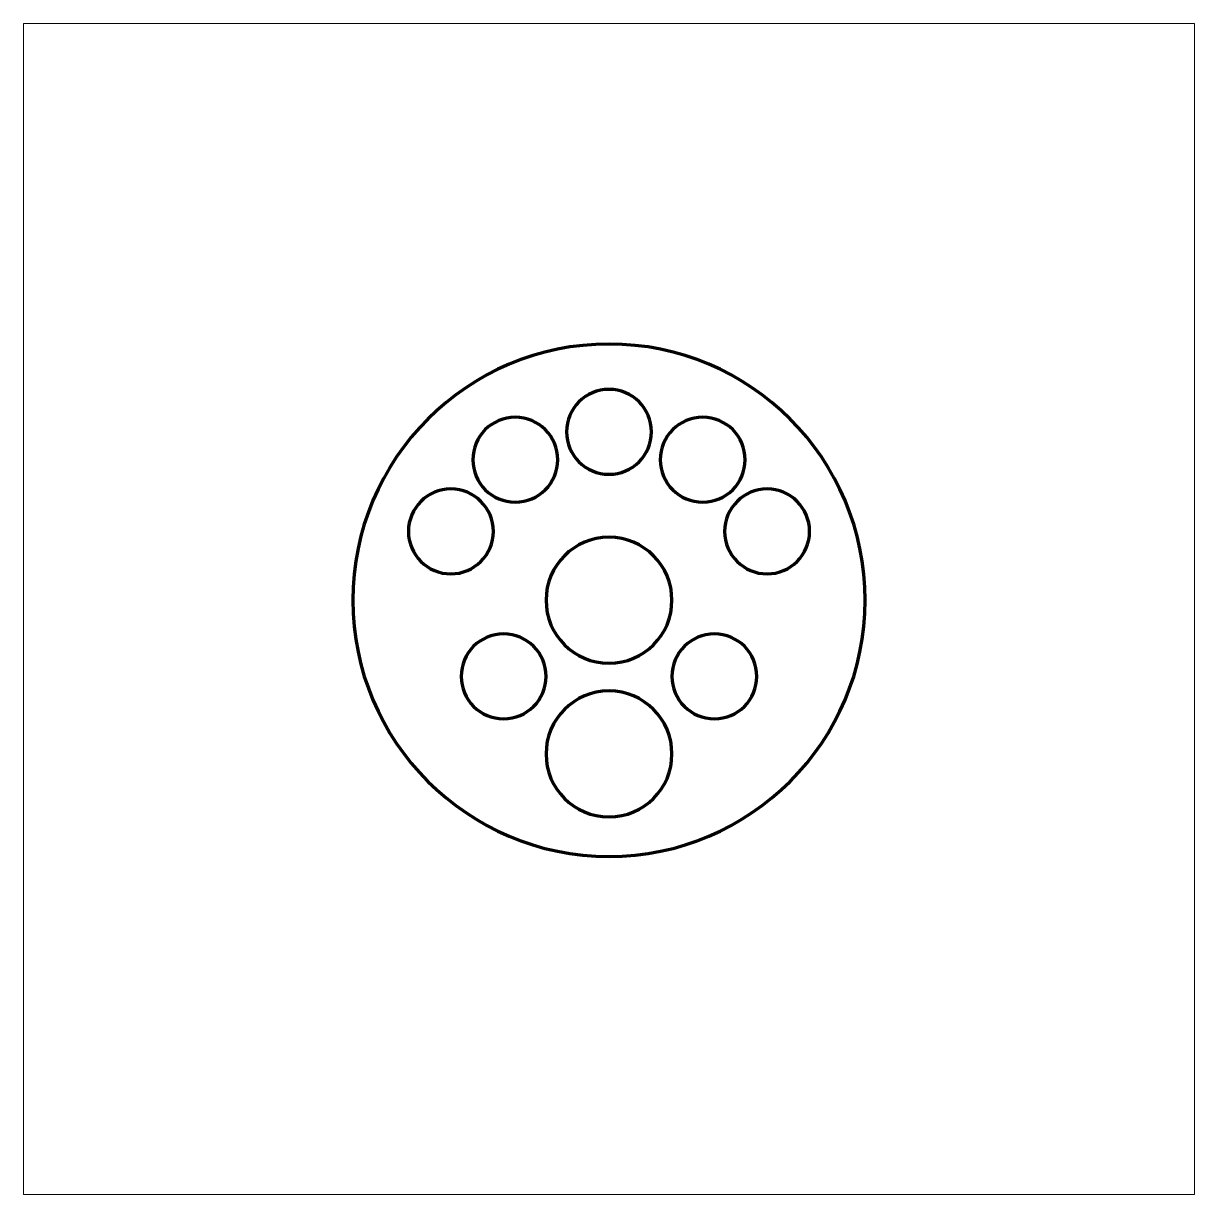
# Paper-space layout 'Layout1' of a CAD drawing. Header units: millimetres. Extents: x 10 to 410, y -50 to 350.
# The model-space entities are those that its viewports show. They can reach past a viewport. Long polylines and large blocks are cut down to what shows.
import ezdxf

# ---------------------------------------------------------------- set-up
doc = ezdxf.new("R2010")
doc.units = ezdxf.units.MM
doc.layers.get('0').update_dxf_attribs({"lineweight": 25})

# ---------------------------------------------------------------- blocks, each defined once
blk = doc.blocks.new('block 1')
at = {"lineweight": 200}
for centre, radius in [((0, -6), 175), ((0, 99), 43), ((-72, 46), 29), ((72, 46), 29), ((0, -6), 43), ((-108, -53), 29), ((108, -53), 29), ((-64, -102), 29), ((64, -102), 29), ((0, -121), 29)]:
    blk.add_circle(centre, radius, dxfattribs=at)

msp = doc.modelspace()

# ---------------------------------------------------------------- block references
at = {"yscale": -1}
msp.add_blockref('block 1', (0, 0), dxfattribs=at)

psp = doc.layouts.get("Layout1")

# ---------------------------------------------------------------- viewports
at = {"layer": '0'}
psp.add_viewport(center=(210, 150), size=(400, 400), view_center_point=(0, 0), view_height=800, dxfattribs=at)

doc.saveas('drawing.dxf')
